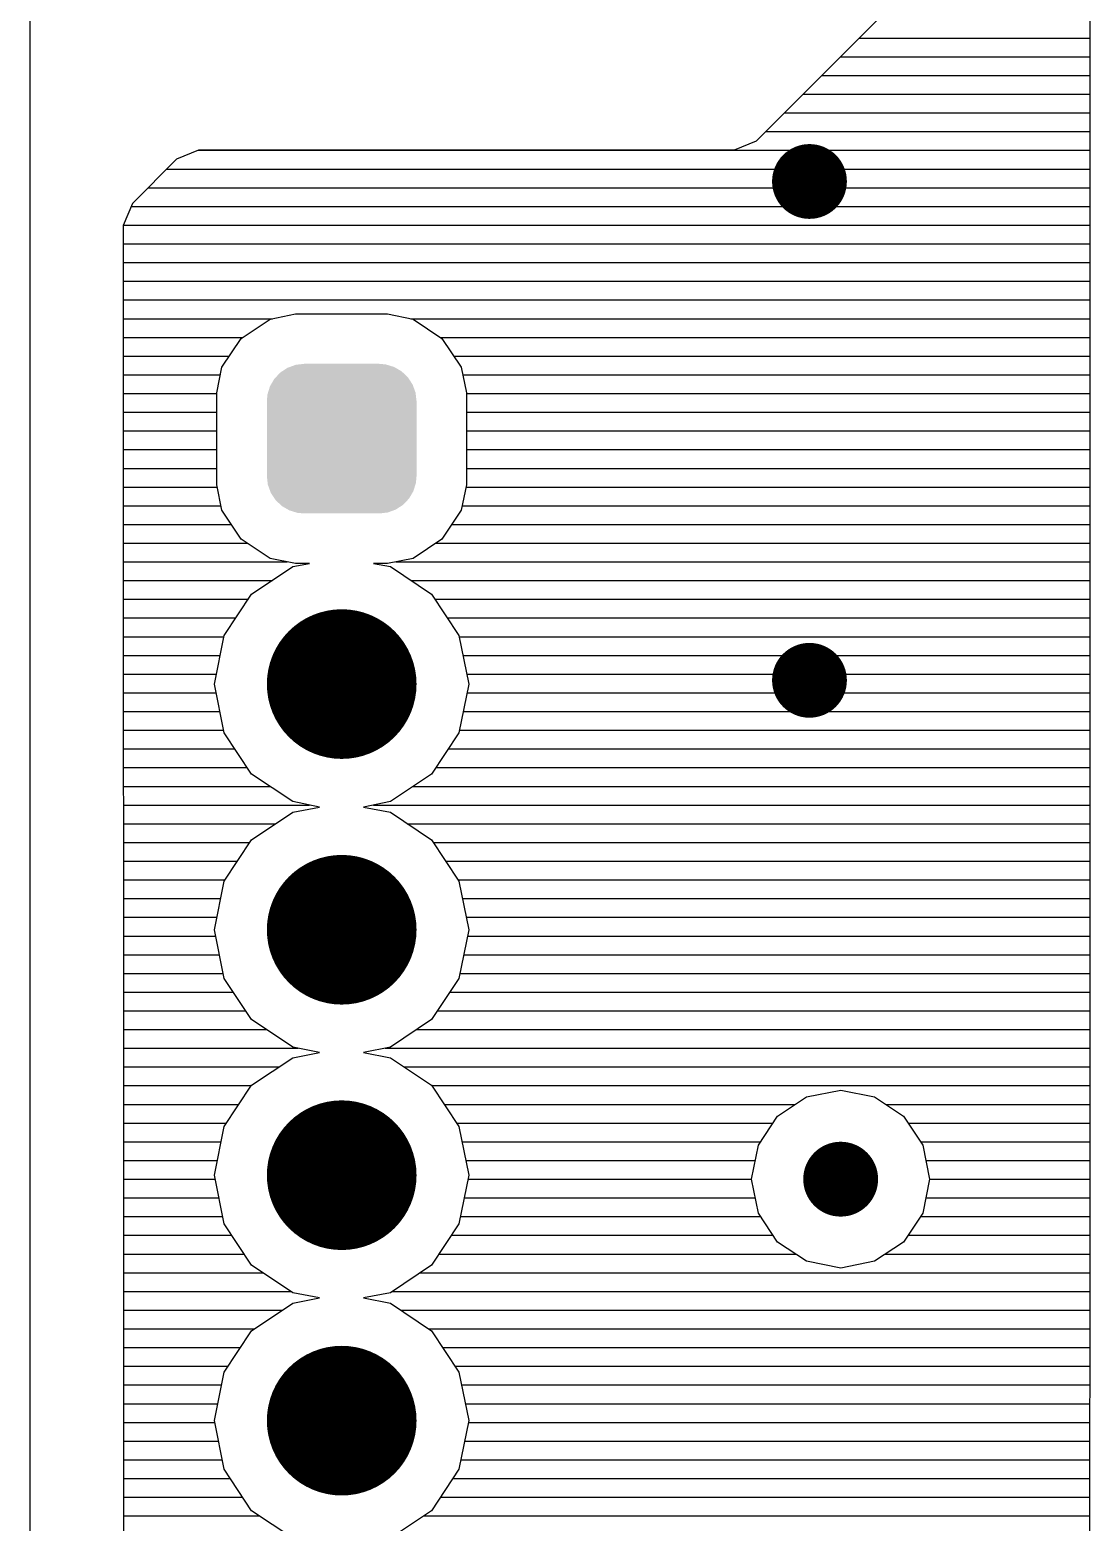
# Model space of a CAD drawing. Extents: x 295 to 953, y 10 to 290.
# Drawn here: x 522.48 to 546.23, y 189.56 to 222.99 of the extents above; entities that cross this region are included whole.
import ezdxf

# ---------------------------------------------------------------- set-up
doc = ezdxf.new("R2010")
doc.units = 0
doc.header["$LTSCALE"] = 5
doc.header["$MEASUREMENT"] = 0
doc.layers.get('0').update_dxf_attribs({"linetype": 'CONTINUOUS', "lineweight": 25})

msp = doc.modelspace()

# ---------------------------------------------------------------- linework, layer by layer
for p, q in [((522.478, 271.397), (522.478, 75.599)), ((546.227, 211.215), (546.227, 224.486)), ((542.527, 224.285), (538.744, 220.502)), ((541.058, 222.81), (546.227, 222.81)), ((540.639, 222.391), (546.227, 222.391)), ((540.219, 221.972), (546.227, 221.972)), ((539.8, 221.552), (546.227, 221.552)), ((539.381, 221.133), (546.227, 221.133)), ((538.962, 220.714), (546.227, 220.714)), ((538.744, 220.502), (538.252, 220.295)), ((525.763, 220.094), (524.774, 219.105)), ((526.255, 220.295), (525.763, 220.094)), ((526.255, 220.295), (546.227, 220.295)), ((538.252, 220.295), (526.255, 220.295)), ((525.545, 219.876), (546.227, 219.876)), ((525.126, 219.457), (546.227, 219.457)), ((524.774, 219.105), (524.567, 218.613)), ((524.746, 219.038), (546.227, 219.038)), ((524.567, 218.613), (524.573, 193.054)), ((524.573, 218.619), (546.227, 218.619)), ((524.567, 218.2), (546.227, 218.2)), ((524.567, 217.781), (546.227, 217.781)), ((524.567, 217.361), (546.227, 217.361)), ((524.567, 216.942), (546.227, 216.942)), ((524.567, 216.523), (527.909, 216.523)), ((527.211, 216.082), (527.859, 216.512)), ((527.859, 216.512), (528.429, 216.629)), ((528.429, 216.629), (530.491, 216.629)), ((530.491, 216.629), (531.061, 216.512)), ((531.01, 216.523), (546.227, 216.523)), ((531.061, 216.512), (531.709, 216.082)), ((524.567, 216.104), (527.244, 216.104)), ((526.78, 215.434), (527.211, 216.082)), ((531.675, 216.104), (546.227, 216.104)), ((531.709, 216.082), (532.139, 215.434)), ((524.567, 215.685), (526.948, 215.685)), ((531.972, 215.685), (546.227, 215.685)), ((526.669, 214.864), (526.78, 215.434)), ((532.139, 215.434), (532.257, 214.864)), ((524.567, 215.266), (526.747, 215.266)), ((532.173, 215.266), (546.227, 215.266)), ((524.567, 214.847), (526.669, 214.847)), ((526.669, 212.802), (526.669, 214.864)), ((532.257, 214.864), (532.257, 212.802)), ((532.257, 214.847), (546.227, 214.847)), ((524.567, 214.428), (526.669, 214.428)), ((532.257, 214.428), (546.227, 214.428)), ((524.567, 214.009), (526.669, 214.009)), ((532.257, 214.009), (546.227, 214.009)), ((524.567, 213.59), (526.669, 213.59)), ((532.257, 213.59), (546.227, 213.59)), ((524.567, 213.17), (526.669, 213.17)), ((532.257, 213.17), (546.227, 213.17)), ((524.567, 212.751), (526.674, 212.751)), ((526.78, 212.232), (526.669, 212.802)), ((532.257, 212.802), (532.139, 212.232)), ((532.245, 212.751), (546.227, 212.751)), ((524.567, 212.332), (526.758, 212.332)), ((532.162, 212.332), (546.227, 212.332)), ((527.211, 211.583), (526.78, 212.232)), ((532.139, 212.232), (531.709, 211.583)), ((524.567, 211.913), (526.993, 211.913)), ((531.927, 211.913), (546.227, 211.913)), ((524.567, 211.494), (527.345, 211.494)), ((527.859, 211.153), (527.211, 211.583)), ((531.709, 211.583), (531.061, 211.153)), ((531.575, 211.494), (546.227, 211.494)), ((524.567, 211.075), (528.244, 211.075)), ((527.445, 210.348), (528.367, 210.969)), ((528.429, 211.041), (527.859, 211.153)), ((528.367, 210.969), (528.742, 211.041)), ((528.742, 211.041), (528.429, 211.041)), ((530.491, 211.041), (530.178, 211.041)), ((530.178, 211.041), (530.552, 210.969)), ((531.061, 211.153), (530.491, 211.041)), ((530.552, 210.969), (531.474, 210.348)), ((530.675, 211.075), (546.227, 211.075)), ((546.227, 202.134), (546.227, 211.215)), ((524.567, 210.656), (527.909, 210.656)), ((531.01, 210.656), (546.227, 210.656)), ((526.831, 209.426), (527.445, 210.348)), ((531.474, 210.348), (532.089, 209.426)), ((524.567, 210.237), (527.373, 210.237)), ((531.547, 210.237), (546.227, 210.237)), ((524.567, 209.818), (527.093, 209.818)), ((531.826, 209.818), (546.227, 209.818)), ((524.567, 209.399), (526.825, 209.399)), ((526.613, 208.337), (526.831, 209.426)), ((532.089, 209.426), (532.307, 208.337)), ((532.095, 209.399), (546.227, 209.399)), ((524.567, 208.979), (526.741, 208.979)), ((532.178, 208.979), (546.227, 208.979)), ((524.567, 208.56), (526.657, 208.56)), ((526.831, 207.247), (526.613, 208.337)), ((532.307, 208.337), (532.089, 207.247)), ((532.262, 208.56), (546.227, 208.56)), ((524.567, 208.141), (526.652, 208.141)), ((532.268, 208.141), (546.227, 208.141)), ((524.567, 207.722), (526.73, 207.722)), ((532.189, 207.722), (546.227, 207.722)), ((524.567, 207.303), (526.814, 207.303)), ((532.106, 207.303), (546.227, 207.303)), ((527.445, 206.32), (526.831, 207.247)), ((532.089, 207.247), (531.474, 206.32)), ((524.567, 206.884), (527.065, 206.884)), ((531.854, 206.884), (546.227, 206.884)), ((524.567, 206.465), (527.35, 206.465)), ((528.367, 205.705), (527.445, 206.32)), ((531.474, 206.32), (530.552, 205.705)), ((531.569, 206.465), (546.227, 206.465)), ((524.567, 206.046), (527.853, 206.046)), ((531.066, 206.046), (546.227, 206.046)), ((524.567, 205.627), (528.742, 205.627)), ((528.965, 205.582), (528.367, 205.705)), ((530.552, 205.705), (529.954, 205.582)), ((530.178, 205.627), (546.227, 205.627)), ((527.445, 204.85), (528.367, 205.465)), ((528.367, 205.465), (528.965, 205.582)), ((529.954, 205.582), (530.552, 205.465)), ((530.552, 205.465), (531.474, 204.85)), ((524.567, 205.208), (527.987, 205.208)), ((530.932, 205.208), (546.227, 205.208)), ((524.567, 204.788), (527.406, 204.788)), ((526.831, 203.922), (527.445, 204.85)), ((531.474, 204.85), (532.089, 203.922)), ((531.513, 204.788), (546.227, 204.788)), ((524.567, 204.369), (527.127, 204.369)), ((531.793, 204.369), (546.227, 204.369)), ((524.567, 203.95), (526.847, 203.95)), ((532.072, 203.95), (546.227, 203.95)), ((526.613, 202.833), (526.831, 203.922)), ((532.089, 203.922), (532.307, 202.833)), ((524.567, 203.531), (526.752, 203.531)), ((532.167, 203.531), (546.227, 203.531)), ((524.567, 203.112), (526.669, 203.112)), ((532.251, 203.112), (546.227, 203.112)), ((524.567, 202.693), (526.641, 202.693)), ((526.831, 201.743), (526.613, 202.833)), ((532.307, 202.833), (532.089, 201.743)), ((532.279, 202.693), (546.227, 202.693)), ((524.567, 202.274), (526.724, 202.274)), ((532.195, 202.274), (546.227, 202.274)), ((546.227, 195.848), (546.227, 202.134)), ((524.567, 201.855), (526.808, 201.855)), ((527.445, 200.821), (526.831, 201.743)), ((532.089, 201.743), (531.474, 200.821)), ((532.111, 201.855), (546.227, 201.855)), ((524.567, 201.436), (527.032, 201.436)), ((531.888, 201.436), (546.227, 201.436)), ((524.567, 201.017), (527.311, 201.017)), ((531.608, 201.017), (546.227, 201.017)), ((528.367, 200.201), (527.445, 200.821)), ((531.474, 200.821), (530.552, 200.201)), ((524.567, 200.597), (527.775, 200.597)), ((531.145, 200.597), (546.227, 200.597)), ((524.567, 200.178), (528.485, 200.178)), ((527.445, 199.351), (528.367, 199.966)), ((528.965, 200.083), (528.367, 200.201)), ((528.367, 199.966), (528.965, 200.083)), ((530.552, 200.201), (529.954, 200.083)), ((529.954, 200.083), (530.552, 199.966)), ((530.435, 200.178), (546.227, 200.178)), ((530.552, 199.966), (531.474, 199.351)), ((524.567, 199.759), (528.06, 199.759)), ((530.86, 199.759), (546.227, 199.759)), ((524.567, 199.34), (527.44, 199.34)), ((526.831, 198.424), (527.445, 199.351)), ((531.474, 199.351), (532.089, 198.424)), ((531.48, 199.34), (546.227, 199.34)), ((539.225, 198.658), (539.873, 199.089)), ((539.873, 199.089), (540.639, 199.24)), ((540.639, 199.24), (541.399, 199.089)), ((541.399, 199.089), (542.047, 198.658)), ((524.567, 198.921), (527.16, 198.921)), ((531.759, 198.921), (539.622, 198.921)), ((538.795, 198.01), (539.225, 198.658)), ((541.65, 198.921), (546.227, 198.921)), ((542.047, 198.658), (542.477, 198.01)), ((524.567, 198.502), (526.881, 198.502)), ((526.613, 197.334), (526.831, 198.424)), ((532.039, 198.502), (539.124, 198.502)), ((532.089, 198.424), (532.307, 197.334)), ((542.147, 198.502), (546.227, 198.502)), ((524.567, 198.083), (526.758, 198.083)), ((532.162, 198.083), (538.845, 198.083)), ((538.644, 197.245), (538.795, 198.01)), ((542.427, 198.083), (546.227, 198.083)), ((542.477, 198.01), (542.628, 197.245)), ((524.567, 197.664), (526.674, 197.664)), ((532.245, 197.664), (538.727, 197.664)), ((542.544, 197.664), (546.227, 197.664)), ((526.831, 196.244), (526.613, 197.334)), ((532.307, 197.334), (532.089, 196.244)), ((524.567, 197.245), (526.629, 197.245)), ((532.29, 197.245), (538.644, 197.245)), ((538.795, 196.485), (538.644, 197.245)), ((542.628, 197.245), (542.477, 196.485)), ((542.628, 197.245), (546.227, 197.245)), ((524.567, 196.826), (526.713, 196.826)), ((532.206, 196.826), (538.727, 196.826)), ((542.544, 196.826), (546.227, 196.826)), ((524.567, 196.406), (526.797, 196.406)), ((532.122, 196.406), (538.845, 196.406)), ((539.225, 195.836), (538.795, 196.485)), ((542.477, 196.485), (542.047, 195.836)), ((542.427, 196.406), (546.227, 196.406)), ((524.567, 195.987), (526.998, 195.987)), ((527.445, 195.322), (526.831, 196.244)), ((532.089, 196.244), (531.474, 195.322)), ((531.921, 195.987), (539.124, 195.987)), ((542.147, 195.987), (546.227, 195.987)), ((539.873, 195.406), (539.225, 195.836)), ((542.047, 195.836), (541.399, 195.406)), ((546.221, 187.756), (546.227, 195.848)), ((524.567, 195.568), (527.278, 195.568)), ((528.367, 194.702), (527.445, 195.322)), ((531.474, 195.322), (530.552, 194.702)), ((531.642, 195.568), (539.627, 195.568)), ((540.639, 195.25), (539.873, 195.406)), ((541.399, 195.406), (540.639, 195.25)), ((541.644, 195.568), (546.221, 195.568)), ((524.567, 195.149), (527.697, 195.149)), ((531.223, 195.149), (546.221, 195.149)), ((524.567, 194.73), (528.328, 194.73)), ((528.965, 194.585), (528.367, 194.702)), ((528.367, 194.467), (528.965, 194.585)), ((530.552, 194.702), (529.954, 194.585)), ((529.954, 194.585), (530.552, 194.467)), ((530.591, 194.73), (546.221, 194.73)), ((524.567, 194.311), (528.138, 194.311)), ((527.445, 193.847), (528.367, 194.467)), ((530.552, 194.467), (531.474, 193.847)), ((530.781, 194.311), (546.221, 194.311)), ((524.567, 193.892), (527.512, 193.892)), ((526.831, 192.925), (527.445, 193.847)), ((531.407, 193.892), (546.221, 193.892)), ((531.474, 193.847), (532.089, 192.925)), ((524.567, 193.473), (527.194, 193.473)), ((531.726, 193.473), (546.221, 193.473)), ((524.573, 193.054), (526.914, 193.054)), ((524.573, 193.054), (524.573, 161.621)), ((526.613, 191.835), (526.831, 192.925)), ((532.005, 193.054), (546.221, 193.054)), ((532.089, 192.925), (532.307, 191.835)), ((524.573, 192.635), (526.769, 192.635)), ((532.15, 192.635), (546.221, 192.635)), ((524.573, 192.215), (526.685, 192.215)), ((532.234, 192.215), (546.221, 192.215)), ((524.573, 191.796), (526.618, 191.796)), ((526.831, 190.746), (526.613, 191.835)), ((532.307, 191.835), (532.089, 190.746)), ((532.301, 191.796), (546.221, 191.796)), ((524.573, 191.377), (526.702, 191.377)), ((532.217, 191.377), (546.221, 191.377)), ((524.573, 190.958), (526.786, 190.958)), ((532.134, 190.958), (546.221, 190.958)), ((527.445, 189.818), (526.831, 190.746)), ((532.089, 190.746), (531.474, 189.818)), ((524.573, 190.539), (526.965, 190.539)), ((531.955, 190.539), (546.221, 190.539)), ((524.573, 190.12), (527.244, 190.12)), ((531.675, 190.12), (546.221, 190.12)), ((524.573, 189.701), (527.619, 189.701)), ((528.367, 189.203), (527.445, 189.818)), ((531.474, 189.818), (530.552, 189.203)), ((531.301, 189.701), (546.221, 189.701))]:
    msp.add_line(p, q)
for points, const_width in [([(539.521, 219.597, 1), (540.359, 219.597, 1)], 0.838), ([(528.624, 208.337, 1), (530.301, 208.337, 1)], 1.676), ([(539.521, 208.421, 1), (540.359, 208.421, 1)], 0.838), ([(528.624, 202.833, 1), (530.301, 202.833, 1)], 1.676), ([(528.624, 197.334, 1), (530.301, 197.334, 1)], 1.676), ([(540.219, 197.245, 1), (541.058, 197.245, 1)], 0.838), ([(528.624, 191.835, 1), (530.301, 191.835, 1)], 1.676)]:
    msp.add_lwpolyline(points, format="xyb", close=True, dxfattribs=dict(const_width=const_width))
for points in [[(527.985, 215.209), (528.089, 215.318), (530.945, 215.209), (530.831, 215.318)], [(528.089, 215.318), (528.126, 215.343), (530.831, 215.318), (530.806, 215.343)], [(528.126, 215.343), (528.251, 215.424), (530.806, 215.343), (530.667, 215.424)], [(528.251, 215.424), (528.297, 215.44), (530.667, 215.424), (530.639, 215.44)], [(528.297, 215.44), (528.432, 215.489), (530.639, 215.44), (530.481, 215.489)], [(528.432, 215.489), (528.502, 215.498), (530.481, 215.489), (530.454, 215.498)], [(528.502, 215.498), (528.624, 215.512), (530.454, 215.498), (530.301, 215.512)], [(527.812, 214.866), (527.857, 215.012), (531.117, 214.866), (531.064, 215.012)], [(527.857, 215.012), (527.878, 215.047), (531.064, 215.012), (531.051, 215.047)], [(527.878, 215.047), (527.955, 215.179), (531.051, 215.047), (530.965, 215.179)], [(527.955, 215.179), (527.985, 215.209), (530.965, 215.179), (530.945, 215.209)], [(527.786, 214.674), (527.8, 214.827), (531.139, 214.674), (531.121, 214.827)], [(527.786, 212.997), (527.786, 214.674), (531.139, 212.997), (531.139, 214.674)], [(527.8, 214.827), (527.812, 214.866), (531.121, 214.827), (531.117, 214.866)], [(527.804, 212.844), (527.786, 212.997), (531.125, 212.844), (531.139, 212.997)], [(527.808, 212.805), (527.804, 212.844), (531.113, 212.805), (531.125, 212.844)], [(527.861, 212.659), (527.808, 212.805), (531.068, 212.659), (531.113, 212.805)], [(527.874, 212.623), (527.861, 212.659), (531.047, 212.623), (531.068, 212.659)], [(527.96, 212.492), (527.874, 212.623), (530.97, 212.492), (531.047, 212.623)], [(527.98, 212.462), (527.96, 212.492), (530.941, 212.462), (530.97, 212.492)], [(528.094, 212.352), (527.98, 212.462), (530.836, 212.352), (530.941, 212.462)], [(528.119, 212.328), (528.094, 212.352), (530.799, 212.328), (530.836, 212.352)], [(528.258, 212.247), (528.119, 212.328), (530.674, 212.247), (530.799, 212.328)], [(528.286, 212.23), (528.258, 212.247), (530.628, 212.23), (530.674, 212.247)], [(528.445, 212.181), (528.286, 212.23), (530.493, 212.181), (530.628, 212.23)], [(528.471, 212.173), (528.445, 212.181), (530.423, 212.173), (530.493, 212.181)], [(528.624, 212.159), (528.471, 212.173), (530.301, 212.159), (530.423, 212.173)]]:
    msp.add_solid(points)

doc.saveas('drawing.dxf')
